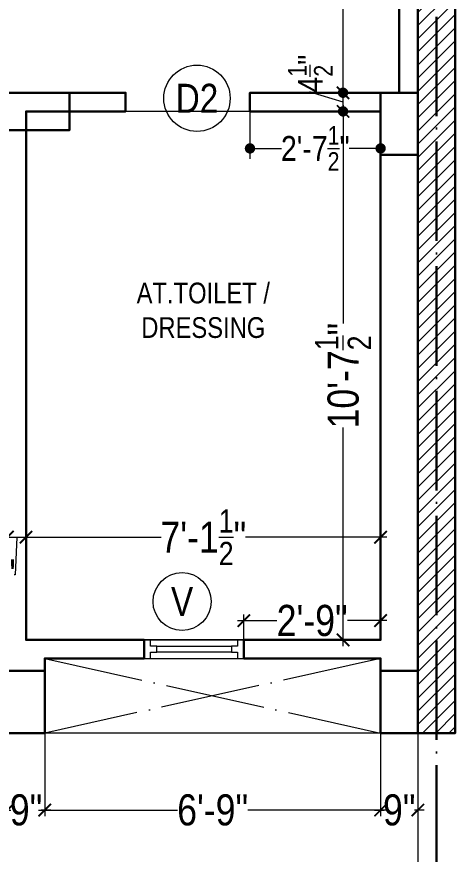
# Model space of a CAD drawing. Header units: millimetres. Extents: x 56222 to 162971, y -175692 to -121287.
# Drawn here: x 155303.6 to 155409.3, y -172640.8 to -172438.8 of the extents above; entities that cross this region are included whole.
import ezdxf

# ---------------------------------------------------------------- set-up
doc = ezdxf.new("R2010")
doc.units = ezdxf.units.MM
doc.header["$MEASUREMENT"] = 0
doc.header["$PDMODE"] = 35
doc.linetypes.add('ACAD_ISO04W100', pattern=[30, 24, -3, 0, -3])
doc.layers.get('Defpoints').update_dxf_attribs({"color": 220})
for name, color, linetype, lineweight in [('COLUMN', 1, 'Continuous', 30), ('FIRST FLOOR ( DIM )', 250, 'Continuous', 9), ('GROUND FLOOR', 7, 'Continuous', 9), ('GROUND FLOOR  ( DIM )', 7, 'Continuous', 9), ('GROUND FLOOR  ( HATCH )', 251, 'Continuous', 9), ('GROUND FLOOR  ( PLINE )', 251, 'Continuous', 30), ('GROUND FLOOR ( DW_RAIL )', 7, 'Continuous', 9), ('X_PLOT', 1, 'Continuous', 9)]:
    doc.layers.add(name, color=color, linetype=linetype, lineweight=lineweight)
doc.layers.add('GROUND FLOOR  ( Text )', color=251, linetype='Continuous')
doc.styles.add('Cn BT~6', font='swissc.ttf', dxfattribs={"height": 6})
doc.styles.add("Cn_BT_0'-0", font='swissc.ttf')
doc.styles.add('Cn_BT_7', font='swissc.ttf', dxfattribs={"height": 7})
doc.styles.add('Cn_BT_7½', font='swissc.ttf', dxfattribs={"height": 7.5})
doc.dimstyles.new('Cn BT~6', dxfattribs={"dimtxt": 0.18, "dimasz": 2.5, "dimexe": 2.5, "dimexo": 0, "dimgap": 0.09, "dimtad": 0, "dimdec": 3, "dimzin": 3, "dimdsep": 46, "dimlunit": 4, "dimtxsty": 'Cn BT~6', "dimblk": 'DOT', "dimcen": 0.09, "dimdle": 2, "dimclrd": 250, "dimclre": 250, "dimclrt": 5, "dimadec": 0, "dimazin": 0, "dimtfac": 0.75, "dimtdec": 3, "dimtofl": 0, "dimtmove": 0, "dimatfit": 3, "dimfxl": 1, "dimtolj": 1, "dimtzin": 0, "dimlwd": 15, "dimlwe": 15, "dimarcsym": 0})
doc.dimstyles.new('Cn_BT_7½', dxfattribs={"dimtxt": 9, "dimasz": 3, "dimexe": 1.5, "dimexo": 0, "dimgap": 0.09, "dimtad": 0, "dimdec": 3, "dimzin": 3, "dimdsep": 46, "dimlunit": 4, "dimtxsty": 'Cn_BT_7½', "dimblk": 'ARCHTICK', "dimcen": 0.09, "dimdle": 1.5, "dimclrd": 251, "dimclre": 251, "dimclrt": 14, "dimadec": 0, "dimazin": 0, "dimtfac": 0.75, "dimtdec": 3, "dimtofl": 0, "dimtmove": 0, "dimatfit": 3, "dimfxl": 0, "dimtolj": 1, "dimtzin": 0, "dimlwd": 15, "dimlwe": 15, "dimarcsym": 0})

# ---------------------------------------------------------------- blocks, each defined once
blk = doc.blocks.new('_ArchTick')
at = {"color": 0, "linetype": 'ByBlock', "const_width": 0.15}
blk.add_lwpolyline([(-0.5, -0.5), (0.5, 0.5)], dxfattribs=at)
blk = doc.blocks.new('*D130')
at = {"layer": 'Defpoints', "color": 0, "transparency": 16777216}
for p in [(155391.3, -172328.12), (155382.25, -172457.12), (155391.3, -172457.12)]:
    blk.add_point(p, dxfattribs=at)
at = {"layer": 'GROUND FLOOR  ( DIM )', "color": 251, "lineweight": 15, "transparency": 16777216}
for p, q in [((155382.25, -172326.62), (155382.25, -172381.76)), ((155391.3, -172328.12), (155380.75, -172328.12)), ((155382.25, -172458.62), (155382.25, -172403.48)), ((155391.3, -172457.12), (155380.75, -172457.12))]:
    blk.add_line(p, q, dxfattribs=at)
at = {"layer": 'GROUND FLOOR  ( DIM )', "color": 251, "lineweight": 15, "transparency": 16777216, "xscale": 3, "yscale": 3, "zscale": 3}
for p, rotation in [((155382.25, -172328.12), 90), ((155382.25, -172457.12), 270)]:
    blk.add_blockref('_ArchTick', p, dxfattribs=dict(at, rotation=rotation))
at = {"layer": 'GROUND FLOOR  ( DIM )', "color": 14, "transparency": 16777216, "insert": (155382.25, -172392.62), "char_height": 7.5, "attachment_point": 5, "rotation": 90, "style": 'Cn_BT_7½'}
blk.add_mtext('\\A1;10\'-9"', dxfattribs=at)
blk = doc.blocks.new('*D131')
at = {"layer": 'Defpoints', "color": 0, "transparency": 16777216}
for p in [(155391.3, -172461.62), (155382.25, -172589.12), (155391.3, -172589.12)]:
    blk.add_point(p, dxfattribs=at)
at = {"layer": 'GROUND FLOOR  ( DIM )', "color": 251, "lineweight": 15, "transparency": 16777216}
for p, q in [((155382.25, -172460.12), (155382.25, -172512.83)), ((155391.3, -172461.62), (155380.75, -172461.62)), ((155382.25, -172590.62), (155382.25, -172537.9)), ((155391.3, -172589.12), (155380.75, -172589.12))]:
    blk.add_line(p, q, dxfattribs=at)
at = {"layer": 'GROUND FLOOR  ( DIM )', "color": 251, "lineweight": 15, "transparency": 16777216, "xscale": 3, "yscale": 3, "zscale": 3}
for p, rotation in [((155382.25, -172461.62), 90), ((155382.25, -172589.12), 270)]:
    blk.add_blockref('_ArchTick', p, dxfattribs=dict(at, rotation=rotation))
at = {"layer": 'GROUND FLOOR  ( DIM )', "color": 14, "transparency": 16777216, "insert": (155382.25, -172525.37), "char_height": 7.5, "attachment_point": 5, "rotation": 90, "style": 'Cn_BT_7½'}
blk.add_mtext('\\A1;10\'-7{\\H0.750000x;\\S1/2;}"', dxfattribs=at)
blk = doc.blocks.new('*D150')
at = {"layer": 'Defpoints', "color": 0, "transparency": 16777216}
for p in [(155301.3, -172611.62), (155310.3, -172611.62), (155310.3, -172630.19)]:
    blk.add_point(p, dxfattribs=at)
at = {"layer": 'GROUND FLOOR  ( DIM )', "color": 251, "lineweight": 15, "transparency": 16777216}
for p, q in [((155301.3, -172611.62), (155301.3, -172631.69)), ((155310.3, -172611.62), (155310.3, -172631.69)), ((155299.8, -172630.19), (155302.15, -172630.19)), ((155311.8, -172630.19), (155309.46, -172630.19))]:
    blk.add_line(p, q, dxfattribs=at)
at = {"layer": 'GROUND FLOOR  ( DIM )', "color": 251, "lineweight": 15, "transparency": 16777216, "xscale": 3, "yscale": 3, "zscale": 3, "rotation": 180}
blk.add_blockref('_ArchTick', (155301.3, -172630.19), dxfattribs=at)
at = {"layer": 'GROUND FLOOR  ( DIM )', "color": 251, "lineweight": 15, "transparency": 16777216, "xscale": 3, "yscale": 3, "zscale": 3}
blk.add_blockref('_ArchTick', (155310.3, -172630.19), dxfattribs=at)
at = {"layer": 'GROUND FLOOR  ( DIM )', "color": 14, "transparency": 16777216, "insert": (155305.8, -172630.19), "char_height": 7.5, "attachment_point": 5, "style": 'Cn_BT_7½'}
blk.add_mtext('\\A1;9"', dxfattribs=at)
blk = doc.blocks.new('*D151')
at = {"layer": 'Defpoints', "color": 0, "transparency": 16777216}
for p in [(155310.3, -172611.62), (155391.3, -172611.62), (155391.3, -172630.19)]:
    blk.add_point(p, dxfattribs=at)
at = {"layer": 'GROUND FLOOR  ( DIM )', "color": 251, "lineweight": 15, "transparency": 16777216}
for p, q in [((155310.3, -172611.62), (155310.3, -172631.69)), ((155391.3, -172611.62), (155391.3, -172631.69)), ((155308.8, -172630.19), (155342.28, -172630.19)), ((155392.8, -172630.19), (155359.32, -172630.19))]:
    blk.add_line(p, q, dxfattribs=at)
at = {"layer": 'GROUND FLOOR  ( DIM )', "color": 251, "lineweight": 15, "transparency": 16777216, "xscale": 3, "yscale": 3, "zscale": 3, "rotation": 180}
blk.add_blockref('_ArchTick', (155310.3, -172630.19), dxfattribs=at)
at = {"layer": 'GROUND FLOOR  ( DIM )', "color": 251, "lineweight": 15, "transparency": 16777216, "xscale": 3, "yscale": 3, "zscale": 3}
blk.add_blockref('_ArchTick', (155391.3, -172630.19), dxfattribs=at)
at = {"layer": 'GROUND FLOOR  ( DIM )', "color": 14, "transparency": 16777216, "insert": (155350.8, -172630.19), "char_height": 7.5, "attachment_point": 5, "style": 'Cn_BT_7½'}
blk.add_mtext('\\A1;6\'-9"', dxfattribs=at)
blk = doc.blocks.new('*D152')
at = {"layer": 'Defpoints', "color": 0, "transparency": 16777216}
for p in [(155391.3, -172611.62), (155400.3, -172611.62), (155400.3, -172630.19)]:
    blk.add_point(p, dxfattribs=at)
at = {"layer": 'GROUND FLOOR  ( DIM )', "color": 251, "lineweight": 15, "transparency": 16777216}
for p, q in [((155391.3, -172611.62), (155391.3, -172631.69)), ((155400.3, -172611.62), (155400.3, -172631.69)), ((155389.8, -172630.19), (155392.15, -172630.19)), ((155401.8, -172630.19), (155399.46, -172630.19))]:
    blk.add_line(p, q, dxfattribs=at)
at = {"layer": 'GROUND FLOOR  ( DIM )', "color": 251, "lineweight": 15, "transparency": 16777216, "xscale": 3, "yscale": 3, "zscale": 3, "rotation": 180}
blk.add_blockref('_ArchTick', (155391.3, -172630.19), dxfattribs=at)
at = {"layer": 'GROUND FLOOR  ( DIM )', "color": 251, "lineweight": 15, "transparency": 16777216, "xscale": 3, "yscale": 3, "zscale": 3}
blk.add_blockref('_ArchTick', (155400.3, -172630.19), dxfattribs=at)
at = {"layer": 'GROUND FLOOR  ( DIM )', "color": 14, "transparency": 16777216, "insert": (155395.8, -172630.19), "char_height": 7.5, "attachment_point": 5, "style": 'Cn_BT_7½'}
blk.add_mtext('\\A1;9"', dxfattribs=at)
blk = doc.blocks.new('_Dot')
at = {"color": 0, "linetype": 'ByBlock', "lineweight": -2}
blk.add_line((-0.5, 0), (-1, 0), dxfattribs=at)
at = {"color": 0, "linetype": 'ByBlock', "const_width": 0.5}
blk.add_lwpolyline([(-0.25, 0, 1), (0.25, 0, 1)], format="xyb", close=True, dxfattribs=at)
blk = doc.blocks.new('*D156')
at = {"layer": 'Defpoints', "color": 0, "transparency": 16777216}
for p in [(155382.25, -172457.12), (155391.3, -172457.12), (155391.3, -172461.62)]:
    blk.add_point(p, dxfattribs=at)
at = {"layer": 'GROUND FLOOR  ( DIM )', "color": 250, "lineweight": 15, "transparency": 16777216}
for p, q in [((155382.25, -172454.62), (155382.25, -172452.12)), ((155374.34, -172456.99), (155374.34, -172456.81)), ((155382.25, -172459.37), (155374.34, -172456.99)), ((155391.3, -172457.12), (155379.75, -172457.12)), ((155382.25, -172461.62), (155382.25, -172457.12)), ((155391.3, -172461.62), (155379.75, -172461.62)), ((155382.25, -172464.12), (155382.25, -172466.62))]:
    blk.add_line(p, q, dxfattribs=at)
at = {"layer": 'GROUND FLOOR  ( DIM )', "color": 250, "lineweight": 15, "transparency": 16777216, "xscale": 2.5, "yscale": 2.5, "zscale": 2.5}
for p, rotation in [((155382.25, -172457.12), 270), ((155382.25, -172461.62), 90)]:
    blk.add_blockref('_Dot', p, dxfattribs=dict(at, rotation=rotation))
at = {"layer": 'GROUND FLOOR  ( DIM )', "color": 5, "transparency": 16777216, "insert": (155374.34, -172452.5), "char_height": 6, "attachment_point": 5, "rotation": 90, "style": 'Cn BT~6'}
blk.add_mtext('\\A1;4{\\H0.750000x;\\S1/2;}"', dxfattribs=at)
blk = doc.blocks.new('*D159')
at = {"layer": 'Defpoints', "color": 0, "transparency": 16777216}
for p in [(155359.8, -172461.62), (155391.3, -172461.62), (155359.8, -172470.55)]:
    blk.add_point(p, dxfattribs=at)
at = {"layer": 'GROUND FLOOR  ( DIM )', "color": 250, "lineweight": 15, "transparency": 16777216}
for p, q in [((155359.8, -172461.62), (155359.8, -172473.05)), ((155391.3, -172461.62), (155391.3, -172473.05)), ((155362.3, -172470.55), (155367.39, -172470.55)), ((155388.8, -172470.55), (155383.72, -172470.55))]:
    blk.add_line(p, q, dxfattribs=at)
at = {"layer": 'GROUND FLOOR  ( DIM )', "color": 250, "lineweight": 15, "transparency": 16777216, "xscale": 2.5, "yscale": 2.5, "zscale": 2.5, "rotation": 180}
blk.add_blockref('_Dot', (155359.8, -172470.55), dxfattribs=at)
at = {"layer": 'GROUND FLOOR  ( DIM )', "color": 250, "lineweight": 15, "transparency": 16777216, "xscale": 2.5, "yscale": 2.5, "zscale": 2.5}
blk.add_blockref('_Dot', (155391.3, -172470.55), dxfattribs=at)
at = {"layer": 'GROUND FLOOR  ( DIM )', "color": 5, "transparency": 16777216, "insert": (155375.55, -172470.55), "char_height": 6, "attachment_point": 5, "style": 'Cn BT~6'}
blk.add_mtext('\\A1;2\'-7{\\H0.750000x;\\S1/2;}"', dxfattribs=at)
blk = doc.blocks.new('*D170')
at = {"layer": 'Defpoints', "color": 0, "transparency": 16777216}
for p in [(154999.8, -172611.62), (155400.3, -172611.62), (155400.3, -172659.91)]:
    blk.add_point(p, dxfattribs=at)
at = {"layer": 'GROUND FLOOR  ( DIM )', "color": 250, "lineweight": 15, "transparency": 16777216}
for p, q in [((154999.8, -172611.62), (154999.8, -172662.41)), ((155400.3, -172611.62), (155400.3, -172662.41)), ((155002.3, -172659.91), (155187.87, -172659.91)), ((155397.8, -172659.91), (155212.24, -172659.91))]:
    blk.add_line(p, q, dxfattribs=at)
at = {"layer": 'GROUND FLOOR  ( DIM )', "color": 250, "lineweight": 15, "transparency": 16777216, "xscale": 2.5, "yscale": 2.5, "zscale": 2.5, "rotation": 180}
blk.add_blockref('_Dot', (154999.8, -172659.91), dxfattribs=at)
at = {"layer": 'GROUND FLOOR  ( DIM )', "color": 250, "lineweight": 15, "transparency": 16777216, "xscale": 2.5, "yscale": 2.5, "zscale": 2.5}
blk.add_blockref('_Dot', (155400.3, -172659.91), dxfattribs=at)
at = {"layer": 'GROUND FLOOR  ( DIM )', "color": 5, "transparency": 16777216, "insert": (155200.05, -172659.91), "char_height": 7, "attachment_point": 5, "style": "Cn_BT_0'-0"}
blk.add_mtext('\\A1;{\\fSwis721 Cn BT|b1|i0|c0|p34;33\'-4{\\H0.750000x;\\S1/2;}"}', dxfattribs=at)
blk = doc.blocks.new('*D128')
at = {"layer": 'Defpoints', "color": 0, "transparency": 16777216}
for p in [(155301.3, -172557.83), (155305.8, -172557.83), (155305.8, -172564.35)]:
    blk.add_point(p, dxfattribs=at)
at = {"layer": 'GROUND FLOOR  ( DIM )', "color": 251, "lineweight": 15, "transparency": 16777216}
for p, q in [((155301.3, -172557.83), (155301.3, -172565.85)), ((155305.8, -172557.83), (155305.8, -172565.85)), ((155299.8, -172564.35), (155307.3, -172564.35)), ((155303.55, -172564.35), (155303.13, -172573.45)), ((155303.13, -172573.45), (155302.95, -172573.45))]:
    blk.add_line(p, q, dxfattribs=at)
at = {"layer": 'GROUND FLOOR  ( DIM )', "color": 251, "lineweight": 15, "transparency": 16777216, "xscale": 3, "yscale": 3, "zscale": 3, "rotation": 180}
blk.add_blockref('_ArchTick', (155301.3, -172564.35), dxfattribs=at)
at = {"layer": 'GROUND FLOOR  ( DIM )', "color": 251, "lineweight": 15, "transparency": 16777216, "xscale": 3, "yscale": 3, "zscale": 3}
blk.add_blockref('_ArchTick', (155305.8, -172564.35), dxfattribs=at)
at = {"layer": 'GROUND FLOOR  ( DIM )', "color": 14, "transparency": 16777216, "insert": (155297.58, -172573.45), "char_height": 7.5, "attachment_point": 5, "style": 'Cn_BT_7½'}
blk.add_mtext('\\A1;4{\\H0.750000x;\\S1/2;}"', dxfattribs=at)
blk = doc.blocks.new('*D129')
at = {"layer": 'Defpoints', "color": 0, "transparency": 16777216}
for p in [(155305.8, -172557.83), (155391.3, -172557.83), (155391.3, -172564.35)]:
    blk.add_point(p, dxfattribs=at)
at = {"layer": 'GROUND FLOOR  ( DIM )', "color": 251, "lineweight": 15, "transparency": 16777216}
for p, q in [((155305.8, -172557.83), (155305.8, -172565.85)), ((155391.3, -172557.83), (155391.3, -172565.85)), ((155304.3, -172564.35), (155338.35, -172564.35)), ((155392.8, -172564.35), (155358.75, -172564.35))]:
    blk.add_line(p, q, dxfattribs=at)
at = {"layer": 'GROUND FLOOR  ( DIM )', "color": 251, "lineweight": 15, "transparency": 16777216, "xscale": 3, "yscale": 3, "zscale": 3, "rotation": 180}
blk.add_blockref('_ArchTick', (155305.8, -172564.35), dxfattribs=at)
at = {"layer": 'GROUND FLOOR  ( DIM )', "color": 251, "lineweight": 15, "transparency": 16777216, "xscale": 3, "yscale": 3, "zscale": 3}
blk.add_blockref('_ArchTick', (155391.3, -172564.35), dxfattribs=at)
at = {"layer": 'GROUND FLOOR  ( DIM )', "color": 14, "transparency": 16777216, "insert": (155348.55, -172564.35), "char_height": 7.5, "attachment_point": 5, "style": 'Cn_BT_7½'}
blk.add_mtext('\\A1;7\'-1{\\H0.750000x;\\S1/2;}"', dxfattribs=at)
blk = doc.blocks.new('*D124')
at = {"layer": 'Defpoints', "color": 0, "transparency": 16777216}
for p in [(155391.3, -172584.49), (155358.3, -172589.12), (155391.3, -172589.12)]:
    blk.add_point(p, dxfattribs=at)
at = {"layer": 'FIRST FLOOR ( DIM )', "color": 251, "lineweight": 15, "transparency": 16777216}
for p, q in [((155358.3, -172589.12), (155358.3, -172582.99)), ((155391.3, -172589.12), (155391.3, -172582.99)), ((155356.8, -172584.49), (155366.29, -172584.49)), ((155392.8, -172584.49), (155383.32, -172584.49))]:
    blk.add_line(p, q, dxfattribs=at)
at = {"layer": 'FIRST FLOOR ( DIM )', "color": 251, "lineweight": 15, "transparency": 16777216, "xscale": 3, "yscale": 3, "zscale": 3, "rotation": 180}
blk.add_blockref('_ArchTick', (155358.3, -172584.49), dxfattribs=at)
at = {"layer": 'FIRST FLOOR ( DIM )', "color": 251, "lineweight": 15, "transparency": 16777216, "xscale": 3, "yscale": 3, "zscale": 3}
blk.add_blockref('_ArchTick', (155391.3, -172584.49), dxfattribs=at)
at = {"layer": 'FIRST FLOOR ( DIM )', "color": 14, "transparency": 16777216, "insert": (155374.8, -172584.49), "char_height": 7.5, "attachment_point": 5, "style": 'Cn_BT_7½'}
blk.add_mtext('\\A1;2\'-9"', dxfattribs=at)

msp = doc.modelspace()

# ---------------------------------------------------------------- hatches: boundary and pattern name
at = {"layer": 'GROUND FLOOR  ( HATCH )'}
h = msp.add_hatch(dxfattribs=at)
h.set_pattern_fill('ANSI31', color=6, scale=18, style=0)
h.set_pattern_definition([(45, (38868.6164, -9992.4437), (-1.590990258, 1.590990258), [])])
h.paths.add_polyline_path([(155409.3023, -172268.11813), (155400.30231, -172268.11813), (155400.30231, -172611.61814), (155409.3023, -172611.61814)])

# ---------------------------------------------------------------- linework, layer by layer
at = {"layer": 'COLUMN'}
for points in [[(155316.3023, -172457.11813), (155316.3023, -172466.11813), (155301.3023, -172466.11813), (155301.3023, -172457.11813)], [(155391.3023, -172457.11813), (155400.3023, -172457.11813), (155400.3023, -172472.11813), (155391.3023, -172472.11813)], [(155301.3023, -172596.61813), (155310.3023, -172596.61813), (155310.3023, -172611.61813), (155301.3023, -172611.61813)], [(155391.3023, -172596.61813), (155400.3023, -172596.61813), (155400.3023, -172611.61813), (155391.3023, -172611.61813)]]:
    msp.add_lwpolyline(points, close=True, dxfattribs=at)
at = {"layer": 'GROUND FLOOR'}
for p, q in [((155400.3023, -172228.06927), (155400.3023, -172749.00208)), ((155395.8023, -172344.84896), (155395.8023, -172457.11813)), ((155329.8023, -172457.11813), (155301.3023, -172457.11813)), ((155329.8023, -172457.11813), (155329.8023, -172461.61813)), ((155391.3023, -172457.11813), (155359.8023, -172457.11813)), ((155359.8023, -172457.11813), (155359.8023, -172461.61813)), ((155305.8023, -172461.61813), (155305.8023, -172589.11813)), ((155391.3023, -172461.61813), (155305.8023, -172461.61813)), ((155391.3023, -172461.61813), (155391.3023, -172589.11813)), ((155305.8023, -172589.11813), (155391.3023, -172589.11813)), ((155334.3023, -172589.11813), (155334.3023, -172593.61813)), ((155358.3023, -172589.11813), (155358.3023, -172593.61813)), ((155310.3023, -172593.61813), (155391.3023, -172593.61813)), ((155391.3023, -172593.61813), (155391.3023, -172611.61813)), ((155400.3023, -172611.61813), (154999.8023, -172611.61813))]:
    msp.add_line(p, q, dxfattribs=at)
at = {"layer": 'GROUND FLOOR', "color": 1, "linetype": 'ACAD_ISO04W100'}
for p, q in [((155404.80231, -172228.06927), (155404.80231, -172611.61813)), ((155310.3023, -172593.61813), (155391.3023, -172611.61813)), ((155391.3023, -172593.61813), (155310.3023, -172611.61813))]:
    msp.add_line(p, q, dxfattribs=at)
at = {"layer": 'GROUND FLOOR', "color": 6, "lineweight": 30}
msp.add_lwpolyline([(155409.3023, -172268.11813), (155400.30231, -172268.11813), (155400.30231, -172611.61814), (155409.3023, -172611.61814)], close=True, dxfattribs=at)
at = {"layer": 'GROUND FLOOR  ( DIM )', "color": 5}
for centre, radius in [((155347.01858, -172458.4614), 8), ((155343.42831, -172579.88366), 7)]:
    msp.add_circle(centre, radius, dxfattribs=at)
at = {"layer": 'GROUND FLOOR  ( PLINE )'}
for points in [[(155400.3023, -172319.11813), (155355.3023, -172319.11813), (155355.3023, -172328.11813), (155391.3023, -172328.11813), (155391.3023, -172334.11813), (155395.8023, -172334.11813), (155395.8023, -172457.11813), (155359.8023, -172457.11813), (155359.8023, -172461.61813), (155391.3023, -172461.61813), (155391.3023, -172589.11813), (155358.3023, -172589.11813), (155358.3023, -172593.61813), (155391.3023, -172593.61813), (155391.3023, -172611.61813), (155400.3023, -172611.61813)], [(155301.3023, -172457.11813), (155329.8023, -172457.11813), (155329.8023, -172461.61813), (155305.8023, -172461.61813), (155305.8023, -172589.11813), (155334.3023, -172589.11813), (155334.3023, -172593.61813), (155310.3023, -172593.61813), (155310.3023, -172611.61813), (155301.3023, -172611.61813)]]:
    msp.add_lwpolyline(points, close=True, dxfattribs=at)
at = {"layer": 'GROUND FLOOR ( DW_RAIL )'}
msp.add_lwpolyline([(155358.3023, -172589.11813), (155356.8023, -172589.11813), (155356.8023, -172590.61813), (155355.3023, -172590.61813), (155355.3023, -172592.11813), (155337.3023, -172592.11813), (155337.3023, -172590.61813), (155335.8023, -172590.61813), (155335.8023, -172589.11813), (155334.3023, -172589.11813), (155334.3023, -172593.61813), (155335.8023, -172593.61813), (155335.8023, -172592.11813), (155337.3023, -172592.11813), (155337.3023, -172590.61813), (155355.3023, -172590.61813), (155355.3023, -172592.11813), (155356.8023, -172592.11813), (155356.8023, -172593.61813), (155358.3023, -172593.61813), (155358.3023, -172589.11813), (155334.3023, -172589.11813), (155334.3023, -172593.61813), (155358.3023, -172593.61813)], close=True, dxfattribs=at)
at = {"layer": 'X_PLOT', "linetype": 'ACAD_ISO04W100', "lineweight": 30}
msp.add_line((155404.80231, -172228.06927), (155404.80231, -172723.86813), dxfattribs=at)

# ---------------------------------------------------------------- texts
at = {"layer": 'GROUND FLOOR  ( DIM )', "color": 5, "char_height": 7, "attachment_point": 5, "style": 'Cn_BT_7'}
for s, insert in [('D2', (155347.01858, -172458.4614)), ('V', (155343.42831, -172579.88366))]:
    msp.add_mtext(s, dxfattribs=dict(at, insert=insert))
at = {"layer": 'GROUND FLOOR  ( Text )', "insert": (155348.53957, -172509.6396), "char_height": 5, "attachment_point": 5, "style": "Cn_BT_0'-0"}
msp.add_mtext('AT.TOILET /\\PDRESSING', dxfattribs=at)

# ---------------------------------------------------------------- dimensions: what is measured, and where the dimension line sits
at = {"layer": 'FIRST FLOOR ( DIM )'}
dim = msp.add_linear_dim(base=(155391.3023, -172584.48911), p1=(155358.3023, -172589.11813), p2=(155391.3023, -172589.11813), dimstyle='Cn_BT_7½', dxfattribs=at)
dim.commit()
dim.dimension.update_dxf_attribs({"geometry": '*D124', "text_midpoint": (155374.8023, -172584.48911)})
at = {"layer": 'GROUND FLOOR  ( DIM )'}
for base, p1, p2, picture, middle in [((155382.25473, -172457.11813), (155391.3023, -172328.11813), (155391.3023, -172457.11813), '*D130', (155382.25473, -172392.61813)), ((155382.25473, -172589.11813), (155391.3023, -172461.61813), (155391.3023, -172589.11813), '*D131', (155382.25473, -172525.36813))]:
    dim = msp.add_linear_dim(base=base, p1=p1, p2=p2, angle=90, dimstyle='Cn_BT_7½', dxfattribs=at)
    dim.commit()
    dim.dimension.update_dxf_attribs({"geometry": picture, "text_midpoint": middle})
dim = msp.add_linear_dim(base=(155382.25473, -172457.11813), p1=(155391.3023, -172461.61813), p2=(155391.3023, -172457.11813), angle=90, dimstyle='Cn BT~6', override={"dimtmove": 1}, dxfattribs=at)
dim.commit()
dim.dimension.update_dxf_attribs({"geometry": '*D156', "text_midpoint": (155374.33759, -172456.72299)})
for base, p1, p2, dimstyle, picture, middle in [((155359.8023, -172470.55427), (155391.3023, -172461.61813), (155359.8023, -172461.61813), 'Cn BT~6', '*D159', (155375.5523, -172470.55427)), ((155391.3023, -172564.34659), (155305.8023, -172557.82864), (155391.3023, -172557.82864), 'Cn_BT_7½', '*D129', (155348.5523, -172564.34659)), ((155391.3023, -172630.18992), (155310.3023, -172611.61813), (155391.3023, -172611.61813), 'Cn_BT_7½', '*D151', (155350.8023, -172630.18992)), ((155400.30231, -172630.18992), (155391.3023, -172611.61813), (155400.30231, -172611.61813), 'Cn_BT_7½', '*D152', (155395.80231, -172630.18992))]:
    dim = msp.add_linear_dim(base=base, p1=p1, p2=p2, dimstyle=dimstyle, dxfattribs=at)
    dim.commit()
    dim.dimension.update_dxf_attribs({"geometry": picture, "text_midpoint": middle})
dim = msp.add_linear_dim(base=(155305.8023, -172564.34659), p1=(155301.3023, -172557.82864), p2=(155305.8023, -172557.82864), dimstyle='Cn_BT_7½', override={"dimtmove": 1}, dxfattribs=at)
dim.commit()
dim.dimension.update_dxf_attribs({"geometry": '*D128', "text_midpoint": (155302.85638, -172573.44682), "dimtype": 160})
dim = msp.add_linear_dim(base=(155400.3023, -172659.90971), p1=(154999.8023, -172611.61813), p2=(155400.3023, -172611.61814), text='{\\fSwis721 Cn BT|b1|i0|c0|p34;<>}', dimstyle='Cn BT~6', override={"dimtxt": 7, "dimtxsty": "Cn_BT_0'-0"}, dxfattribs=at)
dim.commit()
dim.dimension.update_dxf_attribs({"geometry": '*D170', "text_midpoint": (155200.0523, -172659.90971)})
dim = msp.add_linear_dim(base=(155310.3023, -172630.18992), p1=(155301.3023, -172611.61813), p2=(155310.3023, -172611.61813), dimstyle='Cn_BT_7½', override={"dimtmove": 1}, dxfattribs=at)
dim.commit()
dim.dimension.update_dxf_attribs({"geometry": '*D150', "text_midpoint": (155305.8023, -172630.18992)})

doc.saveas('drawing.dxf')
